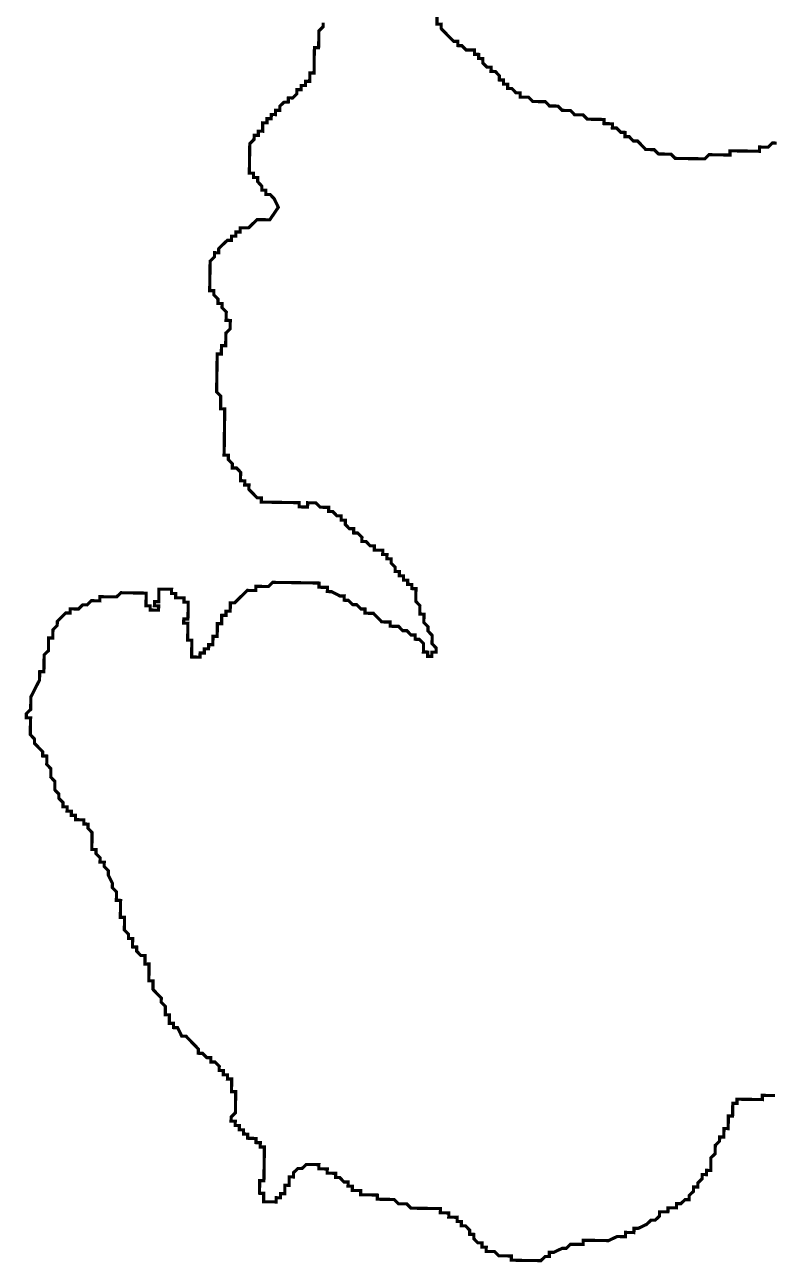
# Model space of a CAD drawing. Header units: metres. Extents: x 257673 to 289848, y 2129691 to 2228029.
# Drawn here: x 267513 to 268217, y 2144899 to 2146067 of the extents above; entities that cross this region are included whole.
import ezdxf

# ---------------------------------------------------------------- set-up
doc = ezdxf.new("R2010")
doc.units = ezdxf.units.M
doc.header["$MEASUREMENT"] = 0
doc.layers.add('HAZARDS LINE', color=1, linetype='Continuous')

msp = doc.modelspace()

# ---------------------------------------------------------------- linework, layer by layer
at = {"layer": 'HAZARDS LINE', "lineweight": 18}
for points in [[(268222.5, 2145955.1, 2.98, 2.98, 0), (268218.5, 2145955.2, 2.98, 2.98, 0), (268214.5, 2145951.3, 2.98, 2.98, 0), (268210.5, 2145951.3, 2.98, 2.98, 0), (268206.5, 2145951.4, 2.98, 2.98, 0), (268206.4, 2145947.4, 2.98, 2.98, 0), (268202.5, 2145947.5, 2.98, 2.98, 0), (268198.5, 2145947.5, 2.98, 2.98, 0), (268194.5, 2145947.6, 2.98, 2.98, 0), (268190.5, 2145947.7, 2.98, 2.98, 0), (268186.6, 2145947.7, 2.98, 2.98, 0), (268182.6, 2145947.8, 2.98, 2.98, 0), (268178.6, 2145947.8, 2.98, 2.98, 0), (268178.6, 2145943.9, 2.98, 2.98, 0), (268174.6, 2145943.9, 2.98, 2.98, 0), (268170.6, 2145944, 2.98, 2.98, 0), (268166.6, 2145944, 2.98, 2.98, 0), (268162.7, 2145944.1, 2.98, 2.98, 0), (268158.7, 2145944.2, 2.98, 2.98, 0), (268154.7, 2145940.2, 2.98, 2.98, 0), (268150.7, 2145940.3, 2.98, 2.98, 0), (268146.7, 2145940.4, 2.98, 2.98, 0), (268142.7, 2145940.4, 2.98, 2.98, 0), (268138.8, 2145940.5, 2.98, 2.98, 0), (268134.8, 2145940.5, 2.98, 2.98, 0), (268130.8, 2145940.6, 2.98, 2.98, 0), (268126.8, 2145940.7, 2.98, 2.98, 0), (268122.9, 2145944.7, 2.98, 2.98, 0), (268118.9, 2145944.7, 2.98, 2.98, 0), (268115, 2145944.8, 2.98, 2.98, 0), (268111, 2145944.9, 2.98, 2.98, 0), (268107.1, 2145948.9, 2.98, 2.98, 0), (268103.1, 2145949, 2.98, 2.98, 0), (268099.1, 2145949, 2.98, 2.98, 0), (268095.2, 2145953.1, 2.98, 2.98, 0), (268091.3, 2145957.1, 2.98, 2.98, 0), (268087.3, 2145957.1, 2.98, 2.98, 0), (268083.4, 2145961.2, 2.98, 2.98, 0), (268079.4, 2145961.2, 2.98, 2.98, 0), (268079.5, 2145965.2, 2.98, 2.98, 0), (268075.5, 2145965.3, 2.98, 2.98, 0), (268071.6, 2145969.3, 2.98, 2.98, 0), (268067.6, 2145969.4, 2.98, 2.98, 0), (268067.7, 2145973.3, 2.98, 2.98, 0), (268063.7, 2145973.4, 2.98, 2.98, 0), (268059.7, 2145973.5, 2.98, 2.98, 0), (268059.8, 2145977.4, 2.98, 2.98, 0), (268055.8, 2145977.5, 2.98, 2.98, 0), (268051.8, 2145977.6, 2.98, 2.98, 0), (268047.9, 2145977.6, 2.98, 2.98, 0), (268043.9, 2145977.7, 2.98, 2.98, 0), (268040, 2145981.7, 2.98, 2.98, 0), (268036, 2145981.8, 2.98, 2.98, 0), (268032, 2145981.8, 2.98, 2.98, 0), (268028.1, 2145985.9, 2.98, 2.98, 0), (268024.1, 2145985.9, 2.98, 2.98, 0), (268020.2, 2145986, 2.98, 2.98, 0), (268016.2, 2145990, 2.98, 2.98, 0), (268012.3, 2145990.1, 2.98, 2.98, 0), (268008.3, 2145990.1, 2.98, 2.98, 0), (268004.4, 2145994.2, 2.98, 2.98, 0), (268000.4, 2145994.2, 2.98, 2.98, 0), (267996.4, 2145994.3, 2.98, 2.98, 0), (267992.5, 2145994.3, 2.98, 2.98, 0), (267988.5, 2145998.4, 2.98, 2.98, 0), (267984.6, 2145998.4, 2.98, 2.98, 0), (267980.6, 2145998.5, 2.98, 2.98, 0), (267980.6, 2146002.5, 2.98, 2.98, 0), (267976.7, 2146002.5, 2.98, 2.98, 0), (267972.8, 2146006.6, 2.98, 2.98, 0), (267968.8, 2146006.6, 2.98, 2.98, 0), (267968.8, 2146010.6, 2.98, 2.98, 0), (267964.9, 2146010.7, 2.98, 2.98, 0), (267964.9, 2146014.6, 2.98, 2.98, 0), (267960.9, 2146014.7, 2.98, 2.98, 0), (267961, 2146018.7, 2.98, 2.98, 0), (267957.1, 2146022.7, 2.98, 2.98, 0), (267953.1, 2146022.8, 2.98, 2.98, 0), (267953.2, 2146026.7, 2.98, 2.98, 0), (267949.2, 2146026.8, 2.98, 2.98, 0), (267945.3, 2146030.8, 2.98, 2.98, 0), (267945.3, 2146034.8, 2.98, 2.98, 0), (267941.4, 2146034.9, 2.98, 2.98, 0), (267941.4, 2146038.8, 2.98, 2.98, 0), (267937.5, 2146038.9, 2.98, 2.98, 0), (267937.5, 2146042.9, 2.98, 2.98, 0), (267933.5, 2146042.9, 2.98, 2.98, 0), (267929.6, 2146043, 2.98, 2.98, 0), (267925.6, 2146047, 2.98, 2.98, 0), (267921.7, 2146047.1, 2.98, 2.98, 0), (267921.7, 2146051.1, 2.98, 2.98, 0), (267917.8, 2146051.1, 2.98, 2.98, 0), (267913.8, 2146055.2, 2.98, 2.98, 0), (267909.9, 2146059.2, 2.98, 2.98, 0), (267906, 2146063.2, 2.98, 2.98, 0), (267906.1, 2146067.2, 2.98, 2.98, 0), (267902.1, 2146067.3, 2.98, 2.98, 0), (267902.2, 2146075.2, 2.98, 2.98, 0)], [(267794.8, 2146068.8, 2.98, 2.98, 0), (267794.7, 2146064.9, 2.98, 2.98, 0), (267790.7, 2146061, 2.98, 2.98, 0), (267790.6, 2146057, 2.98, 2.98, 0), (267790.6, 2146053, 2.98, 2.98, 0), (267790.5, 2146049, 2.98, 2.98, 0), (267790.4, 2146045.1, 2.98, 2.98, 0), (267786.5, 2146045.1, 2.98, 2.98, 0), (267786.4, 2146041.1, 2.98, 2.98, 0), (267786.3, 2146037.2, 2.98, 2.98, 0), (267786.3, 2146033.2, 2.98, 2.98, 0), (267786.2, 2146029.2, 2.98, 2.98, 0), (267786.2, 2146025.2, 2.98, 2.98, 0), (267786.1, 2146021.3, 2.98, 2.98, 0), (267782.1, 2146021.3, 2.98, 2.98, 0), (267782.1, 2146017.3, 2.98, 2.98, 0), (267782, 2146013.4, 2.98, 2.98, 0), (267778, 2146013.4, 2.98, 2.98, 0), (267778, 2146009.5, 2.98, 2.98, 0), (267774, 2146009.5, 2.98, 2.98, 0), (267774, 2146005.5, 2.98, 2.98, 0), (267770, 2146005.6, 2.98, 2.98, 0), (267769.9, 2146001.6, 2.98, 2.98, 0), (267765.9, 2145997.7, 2.98, 2.98, 0), (267761.9, 2145997.8, 2.98, 2.98, 0), (267761.8, 2145993.8, 2.98, 2.98, 0), (267757.9, 2145993.8, 2.98, 2.98, 0), (267753.8, 2145989.9, 2.98, 2.98, 0), (267753.8, 2145986, 2.98, 2.98, 0), (267749.8, 2145986, 2.98, 2.98, 0), (267749.7, 2145982, 2.98, 2.98, 0), (267745.8, 2145982.1, 2.98, 2.98, 0), (267745.7, 2145978.1, 2.98, 2.98, 0), (267741.7, 2145978.2, 2.98, 2.98, 0), (267741.7, 2145974.2, 2.98, 2.98, 0), (267737.7, 2145974.3, 2.98, 2.98, 0), (267737.6, 2145966.3, 2.98, 2.98, 0), (267733.6, 2145966.4, 2.98, 2.98, 0), (267733.6, 2145962.4, 2.98, 2.98, 0), (267729.6, 2145962.5, 2.98, 2.98, 0), (267729.5, 2145958.5, 2.98, 2.98, 0), (267725.5, 2145954.6, 2.98, 2.98, 0), (267725.4, 2145950.6, 2.98, 2.98, 0), (267725.4, 2145946.6, 2.98, 2.98, 0), (267725.3, 2145942.6, 2.98, 2.98, 0), (267725.2, 2145938.7, 2.98, 2.98, 0), (267725.2, 2145934.7, 2.98, 2.98, 0), (267725.1, 2145930.7, 2.98, 2.98, 0), (267725.1, 2145926.7, 2.98, 2.98, 0), (267729, 2145926.7, 2.98, 2.98, 0), (267729, 2145922.7, 2.98, 2.98, 0), (267733, 2145922.6, 2.98, 2.98, 0), (267732.9, 2145918.7, 2.98, 2.98, 0), (267736.8, 2145914.6, 2.98, 2.98, 0), (267736.8, 2145910.7, 2.98, 2.98, 0), (267740.7, 2145910.6, 2.98, 2.98, 0), (267740.7, 2145906.6, 2.98, 2.98, 0), (267744.7, 2145906.6, 2.98, 2.98, 0), (267748.6, 2145902.5, 2.98, 2.98, 0), (267752.4, 2145894.5, 2.98, 2.98, 0), (267744.3, 2145882.7, 2.98, 2.98, 0), (267740.3, 2145882.8, 2.98, 2.98, 0), (267736.3, 2145882.8, 2.98, 2.98, 0), (267732.4, 2145882.9, 2.98, 2.98, 0), (267728.3, 2145879, 2.98, 2.98, 0), (267724.3, 2145875.1, 2.98, 2.98, 0), (267720.3, 2145875.1, 2.98, 2.98, 0), (267716.4, 2145875.2, 2.98, 2.98, 0), (267716.3, 2145871.2, 2.98, 2.98, 0), (267712.3, 2145871.3, 2.98, 2.98, 0), (267712.3, 2145867.3, 2.98, 2.98, 0), (267708.3, 2145867.3, 2.98, 2.98, 0), (267708.2, 2145863.4, 2.98, 2.98, 0), (267704.3, 2145863.4, 2.98, 2.98, 0), (267700.2, 2145859.5, 2.98, 2.98, 0), (267696.2, 2145855.6, 2.98, 2.98, 0), (267696.1, 2145851.6, 2.98, 2.98, 0), (267692.2, 2145851.7, 2.98, 2.98, 0), (267692.1, 2145847.7, 2.98, 2.98, 0), (267688.1, 2145843.8, 2.98, 2.98, 0), (267688, 2145839.8, 2.98, 2.98, 0), (267687.9, 2145835.8, 2.98, 2.98, 0), (267687.9, 2145831.9, 2.98, 2.98, 0), (267687.8, 2145827.9, 2.98, 2.98, 0), (267687.8, 2145823.9, 2.98, 2.98, 0), (267687.7, 2145819.9, 2.98, 2.98, 0), (267687.6, 2145815.9, 2.98, 2.98, 0), (267691.6, 2145815.9, 2.98, 2.98, 0), (267691.6, 2145811.9, 2.98, 2.98, 0), (267695.5, 2145807.9, 2.98, 2.98, 0), (267695.4, 2145803.9, 2.98, 2.98, 0), (267699.4, 2145803.8, 2.98, 2.98, 0), (267699.3, 2145799.9, 2.98, 2.98, 0), (267703.3, 2145795.8, 2.98, 2.98, 0), (267703.2, 2145791.9, 2.98, 2.98, 0), (267703.1, 2145787.9, 2.98, 2.98, 0), (267707.1, 2145787.8, 2.98, 2.98, 0), (267707, 2145783.8, 2.98, 2.98, 0), (267707, 2145779.9, 2.98, 2.98, 0), (267703, 2145776, 2.98, 2.98, 0), (267702.9, 2145772, 2.98, 2.98, 0), (267702.8, 2145768, 2.98, 2.98, 0), (267702.8, 2145764, 2.98, 2.98, 0), (267698.8, 2145764.1, 2.98, 2.98, 0), (267698.7, 2145760.1, 2.98, 2.98, 0), (267698.7, 2145756.1, 2.98, 2.98, 0), (267694.7, 2145756.2, 2.98, 2.98, 0), (267694.7, 2145752.2, 2.98, 2.98, 0), (267694.6, 2145748.2, 2.98, 2.98, 0), (267694.5, 2145744.3, 2.98, 2.98, 0), (267694.5, 2145740.3, 2.98, 2.98, 0), (267694.4, 2145736.3, 2.98, 2.98, 0), (267694.4, 2145732.3, 2.98, 2.98, 0), (267694.3, 2145728.4, 2.98, 2.98, 0), (267694.2, 2145724.4, 2.98, 2.98, 0), (267694.2, 2145720.4, 2.98, 2.98, 0), (267698.1, 2145716.4, 2.98, 2.98, 0), (267698, 2145712.4, 2.98, 2.98, 0), (267698, 2145708.4, 2.98, 2.98, 0), (267697.9, 2145704.5, 2.98, 2.98, 0), (267701.9, 2145704.4, 2.98, 2.98, 0), (267701.8, 2145700.4, 2.98, 2.98, 0), (267701.8, 2145696.4, 2.98, 2.98, 0), (267701.7, 2145692.5, 2.98, 2.98, 0), (267701.7, 2145688.5, 2.98, 2.98, 0), (267701.6, 2145684.5, 2.98, 2.98, 0), (267701.5, 2145680.5, 2.98, 2.98, 0), (267701.5, 2145676.6, 2.98, 2.98, 0), (267701.4, 2145672.6, 2.98, 2.98, 0), (267701.4, 2145668.6, 2.98, 2.98, 0), (267701.3, 2145664.6, 2.98, 2.98, 0), (267701.2, 2145660.7, 2.98, 2.98, 0), (267705.2, 2145660.6, 2.98, 2.98, 0), (267705.2, 2145656.6, 2.98, 2.98, 0), (267709.1, 2145652.6, 2.98, 2.98, 0), (267709, 2145648.6, 2.98, 2.98, 0), (267713, 2145648.6, 2.98, 2.98, 0), (267716.9, 2145644.5, 2.98, 2.98, 0), (267716.8, 2145640.6, 2.98, 2.98, 0), (267716.8, 2145636.6, 2.98, 2.98, 0), (267720.8, 2145636.5, 2.98, 2.98, 0), (267720.7, 2145632.5, 2.98, 2.98, 0), (267724.7, 2145632.5, 2.98, 2.98, 0), (267724.6, 2145628.5, 2.98, 2.98, 0), (267728.5, 2145624.5, 2.98, 2.98, 0), (267732.5, 2145620.4, 2.98, 2.98, 0), (267736.4, 2145620.4, 2.98, 2.98, 0), (267736.4, 2145616.4, 2.98, 2.98, 0), (267740.3, 2145616.3, 2.98, 2.98, 0), (267744.3, 2145616.3, 2.98, 2.98, 0), (267748.3, 2145616.2, 2.98, 2.98, 0), (267752.3, 2145616.2, 2.98, 2.98, 0), (267756.2, 2145616.1, 2.98, 2.98, 0), (267760.2, 2145616.1, 2.98, 2.98, 0), (267764.2, 2145616, 2.98, 2.98, 0), (267768.2, 2145615.9, 2.98, 2.98, 0), (267772.1, 2145615.9, 2.98, 2.98, 0), (267772.1, 2145611.9, 2.98, 2.98, 0), (267776.1, 2145611.8, 2.98, 2.98, 0), (267780, 2145611.8, 2.98, 2.98, 0), (267780.1, 2145615.8, 2.98, 2.98, 0), (267784.1, 2145615.7, 2.98, 2.98, 0), (267788, 2145615.6, 2.98, 2.98, 0), (267792, 2145611.6, 2.98, 2.98, 0), (267795.9, 2145611.5, 2.98, 2.98, 0), (267799.9, 2145611.5, 2.98, 2.98, 0), (267799.9, 2145607.5, 2.98, 2.98, 0), (267803.8, 2145607.5, 2.98, 2.98, 0), (267807.7, 2145603.4, 2.98, 2.98, 0), (267811.7, 2145603.4, 2.98, 2.98, 0), (267811.7, 2145599.4, 2.98, 2.98, 0), (267815.6, 2145599.3, 2.98, 2.98, 0), (267815.6, 2145595.3, 2.98, 2.98, 0), (267819.5, 2145591.3, 2.98, 2.98, 0), (267823.5, 2145591.3, 2.98, 2.98, 0), (267823.4, 2145587.3, 2.98, 2.98, 0), (267827.4, 2145587.2, 2.98, 2.98, 0), (267831.3, 2145583.2, 2.98, 2.98, 0), (267831.2, 2145579.2, 2.98, 2.98, 0), (267835.2, 2145579.2, 2.98, 2.98, 0), (267839.1, 2145575.1, 2.98, 2.98, 0), (267843.1, 2145575.1, 2.98, 2.98, 0), (267843, 2145571.1, 2.98, 2.98, 0), (267847, 2145571, 2.98, 2.98, 0), (267851, 2145571, 2.98, 2.98, 0), (267850.9, 2145567, 2.98, 2.98, 0), (267854.9, 2145566.9, 2.98, 2.98, 0), (267854.8, 2145563, 2.98, 2.98, 0), (267858.8, 2145562.9, 2.98, 2.98, 0), (267858.8, 2145558.9, 2.98, 2.98, 0), (267862.7, 2145554.9, 2.98, 2.98, 0), (267862.6, 2145550.9, 2.98, 2.98, 0), (267866.6, 2145550.8, 2.98, 2.98, 0), (267866.5, 2145546.9, 2.98, 2.98, 0), (267870.5, 2145546.8, 2.98, 2.98, 0), (267870.5, 2145542.8, 2.98, 2.98, 0), (267874.4, 2145542.8, 2.98, 2.98, 0), (267874.4, 2145538.8, 2.98, 2.98, 0), (267878.3, 2145538.7, 2.98, 2.98, 0), (267878.3, 2145534.8, 2.98, 2.98, 0), (267882.3, 2145534.7, 2.98, 2.98, 0), (267882.2, 2145530.7, 2.98, 2.98, 0), (267882.1, 2145526.8, 2.98, 2.98, 0), (267882.1, 2145522.8, 2.98, 2.98, 0), (267886, 2145518.8, 2.98, 2.98, 0), (267885.9, 2145514.8, 2.98, 2.98, 0), (267885.9, 2145510.8, 2.98, 2.98, 0), (267889.9, 2145510.7, 2.98, 2.98, 0), (267889.8, 2145506.8, 2.98, 2.98, 0), (267889.7, 2145502.8, 2.98, 2.98, 0), (267893.7, 2145498.8, 2.98, 2.98, 0), (267893.6, 2145494.8, 2.98, 2.98, 0), (267897.5, 2145490.7, 2.98, 2.98, 0), (267897.5, 2145486.8, 2.98, 2.98, 0), (267897.4, 2145482.8, 2.98, 2.98, 0), (267901.3, 2145478.8, 2.98, 2.98, 0), (267901.3, 2145474.8, 2.98, 2.98, 0), (267897.3, 2145474.8, 2.98, 2.98, 0), (267897.2, 2145470.9, 2.98, 2.98, 0), (267893.2, 2145470.9, 2.98, 2.98, 0), (267893.3, 2145474.9, 2.98, 2.98, 0), (267889.3, 2145475, 2.98, 2.98, 0), (267889.4, 2145478.9, 2.98, 2.98, 0), (267889.4, 2145482.9, 2.98, 2.98, 0), (267885.5, 2145486.9, 2.98, 2.98, 0), (267881.6, 2145487, 2.98, 2.98, 0), (267881.6, 2145491, 2.98, 2.98, 0), (267877.6, 2145491, 2.98, 2.98, 0), (267873.7, 2145495.1, 2.98, 2.98, 0), (267869.7, 2145495.1, 2.98, 2.98, 0), (267865.8, 2145499.2, 2.98, 2.98, 0), (267861.9, 2145499.2, 2.98, 2.98, 0), (267857.9, 2145499.3, 2.98, 2.98, 0), (267857.9, 2145503.3, 2.98, 2.98, 0), (267854, 2145503.3, 2.98, 2.98, 0), (267850, 2145503.4, 2.98, 2.98, 0), (267846.1, 2145507.4, 2.98, 2.98, 0), (267842.2, 2145511.4, 2.98, 2.98, 0), (267838.2, 2145511.5, 2.98, 2.98, 0), (267834.2, 2145511.6, 2.98, 2.98, 0), (267834.3, 2145515.5, 2.98, 2.98, 0), (267830.3, 2145515.6, 2.98, 2.98, 0), (267826.4, 2145519.6, 2.98, 2.98, 0), (267822.4, 2145519.7, 2.98, 2.98, 0), (267818.5, 2145523.7, 2.98, 2.98, 0), (267814.5, 2145523.8, 2.98, 2.98, 0), (267814.6, 2145527.8, 2.98, 2.98, 0), (267810.6, 2145527.8, 2.98, 2.98, 0), (267802.7, 2145531.9, 2.98, 2.98, 0), (267798.7, 2145532, 2.98, 2.98, 0), (267798.8, 2145536, 2.98, 2.98, 0), (267794.8, 2145536, 2.98, 2.98, 0), (267790.8, 2145536.1, 2.98, 2.98, 0), (267790.9, 2145540, 2.98, 2.98, 0), (267786.9, 2145540.1, 2.98, 2.98, 0), (267782.9, 2145540.2, 2.98, 2.98, 0), (267779, 2145540.2, 2.98, 2.98, 0), (267775, 2145540.3, 2.98, 2.98, 0), (267767, 2145540.4, 2.98, 2.98, 0), (267763.1, 2145540.5, 2.98, 2.98, 0), (267759.1, 2145540.5, 2.98, 2.98, 0), (267755.1, 2145540.6, 2.98, 2.98, 0), (267751.1, 2145540.6, 2.98, 2.98, 0), (267747.2, 2145540.7, 2.98, 2.98, 0), (267743.1, 2145536.8, 2.98, 2.98, 0), (267739.2, 2145536.8, 2.98, 2.98, 0), (267735.2, 2145536.9, 2.98, 2.98, 0), (267731.2, 2145537, 2.98, 2.98, 0), (267731.2, 2145533, 2.98, 2.98, 0), (267727.2, 2145533, 2.98, 2.98, 0), (267723.2, 2145533.1, 2.98, 2.98, 0), (267719.2, 2145529.2, 2.98, 2.98, 0), (267715.1, 2145525.3, 2.98, 2.98, 0), (267711.1, 2145521.3, 2.98, 2.98, 0), (267707.1, 2145521.4, 2.98, 2.98, 0), (267707.1, 2145517.4, 2.98, 2.98, 0), (267707, 2145513.5, 2.98, 2.98, 0), (267703, 2145513.5, 2.98, 2.98, 0), (267703, 2145509.5, 2.98, 2.98, 0), (267699, 2145509.6, 2.98, 2.98, 0), (267698.9, 2145505.6, 2.98, 2.98, 0), (267698.9, 2145501.6, 2.98, 2.98, 0), (267694.9, 2145501.7, 2.98, 2.98, 0), (267694.9, 2145497.7, 2.98, 2.98, 0), (267694.8, 2145493.8, 2.98, 2.98, 0), (267694.7, 2145489.8, 2.98, 2.98, 0), (267690.8, 2145489.8, 2.98, 2.98, 0), (267690.7, 2145485.9, 2.98, 2.98, 0), (267690.6, 2145481.9, 2.98, 2.98, 0), (267686.7, 2145481.9, 2.98, 2.98, 0), (267686.6, 2145478, 2.98, 2.98, 0), (267682.6, 2145478, 2.98, 2.98, 0), (267682.6, 2145474.1, 2.98, 2.98, 0), (267678.6, 2145474.1, 2.98, 2.98, 0), (267678.5, 2145470.1, 2.98, 2.98, 0), (267674.6, 2145470.2, 2.98, 2.98, 0), (267670.6, 2145470.3, 2.98, 2.98, 0), (267670.6, 2145474.2, 2.98, 2.98, 0), (267670.7, 2145478.2, 2.98, 2.98, 0), (267670.8, 2145482.2, 2.98, 2.98, 0), (267670.8, 2145486.2, 2.98, 2.98, 0), (267666.8, 2145486.2, 2.98, 2.98, 0), (267666.9, 2145490.2, 2.98, 2.98, 0), (267667, 2145494.2, 2.98, 2.98, 0), (267667, 2145498.1, 2.98, 2.98, 0), (267667.1, 2145502.1, 2.98, 2.98, 0), (267663.1, 2145502.2, 2.98, 2.98, 0), (267663.2, 2145506.2, 2.98, 2.98, 0), (267667.1, 2145506.1, 2.98, 2.98, 0), (267667.2, 2145510.1, 2.98, 2.98, 0), (267667.3, 2145514, 2.98, 2.98, 0), (267667.3, 2145518, 2.98, 2.98, 0), (267667.4, 2145522, 2.98, 2.98, 0), (267663.4, 2145522.1, 2.98, 2.98, 0), (267663.5, 2145526, 2.98, 2.98, 0), (267659.5, 2145526.1, 2.98, 2.98, 0), (267655.5, 2145526.1, 2.98, 2.98, 0), (267655.6, 2145530.1, 2.98, 2.98, 0), (267651.6, 2145530.2, 2.98, 2.98, 0), (267651.7, 2145534.2, 2.98, 2.98, 0), (267647.7, 2145534.2, 2.98, 2.98, 0), (267643.7, 2145534.3, 2.98, 2.98, 0), (267639.7, 2145534.3, 2.98, 2.98, 0), (267639.7, 2145530.4, 2.98, 2.98, 0), (267639.6, 2145526.4, 2.98, 2.98, 0), (267639.6, 2145522.4, 2.98, 2.98, 0), (267635.6, 2145522.5, 2.98, 2.98, 0), (267635.5, 2145518.5, 2.98, 2.98, 0), (267639.5, 2145518.4, 2.98, 2.98, 0), (267639.4, 2145514.5, 2.98, 2.98, 0), (267635.5, 2145514.5, 2.98, 2.98, 0), (267631.5, 2145514.6, 2.98, 2.98, 0), (267631.5, 2145518.5, 2.98, 2.98, 0), (267627.6, 2145518.6, 2.98, 2.98, 0), (267627.6, 2145522.6, 2.98, 2.98, 0), (267627.7, 2145526.6, 2.98, 2.98, 0), (267627.7, 2145530.5, 2.98, 2.98, 0), (267623.8, 2145530.6, 2.98, 2.98, 0), (267619.8, 2145530.7, 2.98, 2.98, 0), (267615.8, 2145530.7, 2.98, 2.98, 0), (267611.8, 2145530.8, 2.98, 2.98, 0), (267607.9, 2145530.8, 2.98, 2.98, 0), (267603.9, 2145530.9, 2.98, 2.98, 0), (267599.9, 2145527, 2.98, 2.98, 0), (267595.9, 2145527, 2.98, 2.98, 0), (267591.9, 2145527.1, 2.98, 2.98, 0), (267587.9, 2145527.1, 2.98, 2.98, 0), (267584, 2145527.2, 2.98, 2.98, 0), (267583.9, 2145523.2, 2.98, 2.98, 0), (267579.9, 2145523.3, 2.98, 2.98, 0), (267576, 2145523.4, 2.98, 2.98, 0), (267571.9, 2145519.4, 2.98, 2.98, 0), (267567.9, 2145519.5, 2.98, 2.98, 0), (267563.9, 2145515.6, 2.98, 2.98, 0), (267559.9, 2145515.6, 2.98, 2.98, 0), (267556, 2145515.7, 2.98, 2.98, 0), (267555.9, 2145511.7, 2.98, 2.98, 0), (267551.9, 2145511.8, 2.98, 2.98, 0), (267547.9, 2145507.9, 2.98, 2.98, 0), (267543.9, 2145503.9, 2.98, 2.98, 0), (267543.8, 2145500, 2.98, 2.98, 0), (267539.8, 2145496.1, 2.98, 2.98, 0), (267539.7, 2145492.1, 2.98, 2.98, 0), (267539.7, 2145488.1, 2.98, 2.98, 0), (267535.7, 2145488.2, 2.98, 2.98, 0), (267535.6, 2145484.2, 2.98, 2.98, 0), (267535.6, 2145480.2, 2.98, 2.98, 0), (267535.5, 2145476.2, 2.98, 2.98, 0), (267531.5, 2145472.3, 2.98, 2.98, 0), (267531.4, 2145468.3, 2.98, 2.98, 0), (267531.3, 2145464.4, 2.98, 2.98, 0), (267531.3, 2145460.4, 2.98, 2.98, 0), (267531.2, 2145456.4, 2.98, 2.98, 0), (267527.3, 2145456.5, 2.98, 2.98, 0), (267527.2, 2145452.5, 2.98, 2.98, 0), (267527.1, 2145448.5, 2.98, 2.98, 0), (267519, 2145432.7, 2.98, 2.98, 0), (267518.9, 2145428.8, 2.98, 2.98, 0), (267518.8, 2145424.8, 2.98, 2.98, 0), (267518.8, 2145420.8, 2.98, 2.98, 0), (267514.7, 2145416.9, 2.98, 2.98, 0), (267514.7, 2145412.9, 2.98, 2.98, 0), (267518.7, 2145412.9, 2.98, 2.98, 0), (267518.6, 2145408.9, 2.98, 2.98, 0), (267518.5, 2145404.9, 2.98, 2.98, 0), (267518.5, 2145400.9, 2.98, 2.98, 0), (267518.4, 2145397, 2.98, 2.98, 0), (267522.3, 2145392.9, 2.98, 2.98, 0), (267522.3, 2145388.9, 2.98, 2.98, 0), (267526.2, 2145384.9, 2.98, 2.98, 0), (267530.1, 2145380.9, 2.98, 2.98, 0), (267530.1, 2145376.9, 2.98, 2.98, 0), (267534, 2145376.8, 2.98, 2.98, 0), (267534, 2145372.9, 2.98, 2.98, 0), (267533.9, 2145368.9, 2.98, 2.98, 0), (267537.8, 2145364.9, 2.98, 2.98, 0), (267537.8, 2145360.9, 2.98, 2.98, 0), (267537.7, 2145356.9, 2.98, 2.98, 0), (267541.6, 2145352.9, 2.98, 2.98, 0), (267541.6, 2145348.9, 2.98, 2.98, 0), (267541.5, 2145344.9, 2.98, 2.98, 0), (267545.4, 2145340.9, 2.98, 2.98, 0), (267545.4, 2145336.9, 2.98, 2.98, 0), (267549.3, 2145332.9, 2.98, 2.98, 0), (267549.2, 2145328.9, 2.98, 2.98, 0), (267553.2, 2145328.8, 2.98, 2.98, 0), (267553.1, 2145324.9, 2.98, 2.98, 0), (267557.1, 2145324.8, 2.98, 2.98, 0), (267557, 2145320.8, 2.98, 2.98, 0), (267561, 2145320.8, 2.98, 2.98, 0), (267561, 2145316.8, 2.98, 2.98, 0), (267564.9, 2145316.7, 2.98, 2.98, 0), (267568.9, 2145316.7, 2.98, 2.98, 0), (267568.9, 2145312.7, 2.98, 2.98, 0), (267572.8, 2145312.6, 2.98, 2.98, 0), (267572.8, 2145308.7, 2.98, 2.98, 0), (267576.7, 2145304.6, 2.98, 2.98, 0), (267576.6, 2145300.7, 2.98, 2.98, 0), (267576.6, 2145296.7, 2.98, 2.98, 0), (267576.5, 2145292.7, 2.98, 2.98, 0), (267576.5, 2145288.7, 2.98, 2.98, 0), (267580.4, 2145288.7, 2.98, 2.98, 0), (267580.4, 2145284.7, 2.98, 2.98, 0), (267584.3, 2145280.7, 2.98, 2.98, 0), (267584.2, 2145276.7, 2.98, 2.98, 0), (267588.2, 2145276.6, 2.98, 2.98, 0), (267588.1, 2145272.7, 2.98, 2.98, 0), (267592.1, 2145268.6, 2.98, 2.98, 0), (267592, 2145264.6, 2.98, 2.98, 0), (267595.9, 2145256.6, 2.98, 2.98, 0), (267595.8, 2145252.7, 2.98, 2.98, 0), (267599.7, 2145248.6, 2.98, 2.98, 0), (267599.7, 2145244.7, 2.98, 2.98, 0), (267599.6, 2145240.7, 2.98, 2.98, 0), (267603.6, 2145240.6, 2.98, 2.98, 0), (267603.5, 2145236.6, 2.98, 2.98, 0), (267603.5, 2145232.7, 2.98, 2.98, 0), (267603.4, 2145228.7, 2.98, 2.98, 0), (267603.3, 2145224.7, 2.98, 2.98, 0), (267607.3, 2145224.7, 2.98, 2.98, 0), (267607.2, 2145220.7, 2.98, 2.98, 0), (267607.2, 2145216.7, 2.98, 2.98, 0), (267607.1, 2145212.7, 2.98, 2.98, 0), (267611, 2145208.7, 2.98, 2.98, 0), (267611, 2145204.7, 2.98, 2.98, 0), (267615, 2145204.7, 2.98, 2.98, 0), (267614.8, 2145196.7, 2.98, 2.98, 0), (267618.8, 2145196.6, 2.98, 2.98, 0), (267618.8, 2145192.7, 2.98, 2.98, 0), (267622.7, 2145188.6, 2.98, 2.98, 0), (267626.7, 2145188.6, 2.98, 2.98, 0), (267626.6, 2145184.6, 2.98, 2.98, 0), (267626.5, 2145180.6, 2.98, 2.98, 0), (267630.5, 2145180.6, 2.98, 2.98, 0), (267630.4, 2145176.6, 2.98, 2.98, 0), (267630.4, 2145172.6, 2.98, 2.98, 0), (267630.3, 2145168.6, 2.98, 2.98, 0), (267630.3, 2145164.7, 2.98, 2.98, 0), (267634.2, 2145164.6, 2.98, 2.98, 0), (267634.2, 2145160.6, 2.98, 2.98, 0), (267634.1, 2145156.7, 2.98, 2.98, 0), (267638, 2145152.6, 2.98, 2.98, 0), (267642, 2145148.6, 2.98, 2.98, 0), (267641.9, 2145144.6, 2.98, 2.98, 0), (267645.8, 2145140.6, 2.98, 2.98, 0), (267645.8, 2145136.6, 2.98, 2.98, 0), (267645.7, 2145132.6, 2.98, 2.98, 0), (267649.7, 2145132.6, 2.98, 2.98, 0), (267649.6, 2145128.6, 2.98, 2.98, 0), (267649.6, 2145124.6, 2.98, 2.98, 0), (267653.5, 2145124.6, 2.98, 2.98, 0), (267653.5, 2145120.6, 2.98, 2.98, 0), (267657.4, 2145120.5, 2.98, 2.98, 0), (267661.3, 2145112.5, 2.98, 2.98, 0), (267665.3, 2145112.5, 2.98, 2.98, 0), (267669.2, 2145108.4, 2.98, 2.98, 0), (267673.1, 2145104.4, 2.98, 2.98, 0), (267677, 2145100.4, 2.98, 2.98, 0), (267677, 2145096.4, 2.98, 2.98, 0), (267680.9, 2145096.3, 2.98, 2.98, 0), (267684.9, 2145092.3, 2.98, 2.98, 0), (267688.8, 2145092.2, 2.98, 2.98, 0), (267688.8, 2145088.2, 2.98, 2.98, 0), (267692.7, 2145088.2, 2.98, 2.98, 0), (267696.7, 2145084.2, 2.98, 2.98, 0), (267696.6, 2145080.2, 2.98, 2.98, 0), (267700.6, 2145080.1, 2.98, 2.98, 0), (267700.5, 2145076.1, 2.98, 2.98, 0), (267704.5, 2145076.1, 2.98, 2.98, 0), (267704.4, 2145072.1, 2.98, 2.98, 0), (267708.4, 2145072.1, 2.98, 2.98, 0), (267708.4, 2145068.1, 2.98, 2.98, 0), (267708.3, 2145064.1, 2.98, 2.98, 0), (267708.2, 2145060.1, 2.98, 2.98, 0), (267712.2, 2145060.1, 2.98, 2.98, 0), (267712.2, 2145056.1, 2.98, 2.98, 0), (267712.1, 2145052.1, 2.98, 2.98, 0), (267712, 2145048.1, 2.98, 2.98, 0), (267712, 2145044.2, 2.98, 2.98, 0), (267711.9, 2145040.2, 2.98, 2.98, 0), (267707.9, 2145036.3, 2.98, 2.98, 0), (267707.8, 2145032.3, 2.98, 2.98, 0), (267711.8, 2145032.2, 2.98, 2.98, 0), (267711.7, 2145028.3, 2.98, 2.98, 0), (267715.7, 2145028.2, 2.98, 2.98, 0), (267715.7, 2145024.2, 2.98, 2.98, 0), (267719.6, 2145024.2, 2.98, 2.98, 0), (267719.6, 2145020.2, 2.98, 2.98, 0), (267723.5, 2145020.1, 2.98, 2.98, 0), (267723.5, 2145016.2, 2.98, 2.98, 0), (267727.5, 2145016.1, 2.98, 2.98, 0), (267731.4, 2145016, 2.98, 2.98, 0), (267731.4, 2145012.1, 2.98, 2.98, 0), (267735.4, 2145012, 2.98, 2.98, 0), (267735.3, 2145008, 2.98, 2.98, 0), (267739.3, 2145008, 2.98, 2.98, 0), (267739.2, 2145004, 2.98, 2.98, 0), (267739.2, 2145000, 2.98, 2.98, 0), (267739.1, 2144996, 2.98, 2.98, 0), (267739, 2144992.1, 2.98, 2.98, 0), (267739, 2144988.1, 2.98, 2.98, 0), (267738.9, 2144984.1, 2.98, 2.98, 0), (267738.9, 2144980.1, 2.98, 2.98, 0), (267738.8, 2144976.2, 2.98, 2.98, 0), (267734.8, 2144976.2, 2.98, 2.98, 0), (267734.8, 2144972.2, 2.98, 2.98, 0), (267734.7, 2144968.3, 2.98, 2.98, 0), (267734.6, 2144964.3, 2.98, 2.98, 0), (267738.6, 2144964.2, 2.98, 2.98, 0), (267738.6, 2144960.3, 2.98, 2.98, 0), (267738.5, 2144956.3, 2.98, 2.98, 0), (267742.5, 2144956.2, 2.98, 2.98, 0), (267746.5, 2144956.2, 2.98, 2.98, 0), (267750.4, 2144956.1, 2.98, 2.98, 0), (267750.5, 2144960.1, 2.98, 2.98, 0), (267754.5, 2144960, 2.98, 2.98, 0), (267754.5, 2144964, 2.98, 2.98, 0), (267758.5, 2144963.9, 2.98, 2.98, 0), (267758.6, 2144967.9, 2.98, 2.98, 0), (267758.6, 2144971.9, 2.98, 2.98, 0), (267762.6, 2144971.8, 2.98, 2.98, 0), (267762.6, 2144975.8, 2.98, 2.98, 0), (267762.7, 2144979.8, 2.98, 2.98, 0), (267766.7, 2144979.7, 2.98, 2.98, 0), (267766.7, 2144983.7, 2.98, 2.98, 0), (267770.8, 2144987.6, 2.98, 2.98, 0), (267774.7, 2144987.6, 2.98, 2.98, 0), (267778.8, 2144991.5, 2.98, 2.98, 0), (267782.8, 2144991.4, 2.98, 2.98, 0), (267786.7, 2144991.4, 2.98, 2.98, 0), (267790.7, 2144991.3, 2.98, 2.98, 0), (267790.6, 2144987.3, 2.98, 2.98, 0), (267794.6, 2144987.3, 2.98, 2.98, 0), (267798.6, 2144987.2, 2.98, 2.98, 0), (267798.5, 2144983.2, 2.98, 2.98, 0), (267802.5, 2144983.2, 2.98, 2.98, 0), (267806.5, 2144983.1, 2.98, 2.98, 0), (267806.4, 2144979.1, 2.98, 2.98, 0), (267810.4, 2144979.1, 2.98, 2.98, 0), (267814.3, 2144975, 2.98, 2.98, 0), (267818.3, 2144975, 2.98, 2.98, 0), (267818.2, 2144971, 2.98, 2.98, 0), (267822.2, 2144971, 2.98, 2.98, 0), (267822.2, 2144967, 2.98, 2.98, 0), (267826.1, 2144966.9, 2.98, 2.98, 0), (267830.1, 2144966.9, 2.98, 2.98, 0), (267830, 2144962.9, 2.98, 2.98, 0), (267834, 2144962.8, 2.98, 2.98, 0), (267838, 2144962.8, 2.98, 2.98, 0), (267842, 2144962.7, 2.98, 2.98, 0), (267845.9, 2144962.6, 2.98, 2.98, 0), (267845.9, 2144958.7, 2.98, 2.98, 0), (267849.9, 2144958.6, 2.98, 2.98, 0), (267853.8, 2144958.6, 2.98, 2.98, 0), (267861.8, 2144958.4, 2.98, 2.98, 0), (267865.7, 2144954.4, 2.98, 2.98, 0), (267869.7, 2144954.3, 2.98, 2.98, 0), (267873.6, 2144954.3, 2.98, 2.98, 0), (267877.6, 2144950.2, 2.98, 2.98, 0), (267881.5, 2144950.2, 2.98, 2.98, 0), (267885.5, 2144950.1, 2.98, 2.98, 0), (267889.5, 2144950.1, 2.98, 2.98, 0), (267893.5, 2144950, 2.98, 2.98, 0), (267897.4, 2144950, 2.98, 2.98, 0), (267901.4, 2144949.9, 2.98, 2.98, 0), (267905.4, 2144949.8, 2.98, 2.98, 0), (267905.3, 2144945.9, 2.98, 2.98, 0), (267909.3, 2144945.8, 2.98, 2.98, 0), (267913.3, 2144945.7, 2.98, 2.98, 0), (267913.2, 2144941.8, 2.98, 2.98, 0), (267917.2, 2144941.7, 2.98, 2.98, 0), (267921.2, 2144941.6, 2.98, 2.98, 0), (267921.1, 2144937.7, 2.98, 2.98, 0), (267925.1, 2144937.6, 2.98, 2.98, 0), (267925, 2144933.6, 2.98, 2.98, 0), (267929, 2144933.6, 2.98, 2.98, 0), (267932.9, 2144929.5, 2.98, 2.98, 0), (267932.9, 2144925.6, 2.98, 2.98, 0), (267936.8, 2144925.5, 2.98, 2.98, 0), (267936.8, 2144921.5, 2.98, 2.98, 0), (267940.7, 2144917.5, 2.98, 2.98, 0), (267944.7, 2144917.4, 2.98, 2.98, 0), (267944.6, 2144913.5, 2.98, 2.98, 0), (267948.6, 2144913.4, 2.98, 2.98, 0), (267948.5, 2144909.4, 2.98, 2.98, 0), (267952.5, 2144909.4, 2.98, 2.98, 0), (267956.5, 2144909.3, 2.98, 2.98, 0), (267960.4, 2144905.3, 2.98, 2.98, 0), (267964.4, 2144905.2, 2.98, 2.98, 0), (267968.3, 2144905.2, 2.98, 2.98, 0), (267972.3, 2144905.1, 2.98, 2.98, 0), (267972.3, 2144901.1, 2.98, 2.98, 0), (267976.2, 2144901.1, 2.98, 2.98, 0), (267980.2, 2144901, 2.98, 2.98, 0), (267984.2, 2144900.9, 2.98, 2.98, 0), (267988.2, 2144900.9, 2.98, 2.98, 0), (267992.1, 2144900.8, 2.98, 2.98, 0), (267996.1, 2144900.8, 2.98, 2.98, 0), (268000.1, 2144900.7, 2.98, 2.98, 0), (268004.1, 2144904.6, 2.98, 2.98, 0), (268008.1, 2144904.6, 2.98, 2.98, 0), (268008.1, 2144908.5, 2.98, 2.98, 0), (268012.1, 2144908.5, 2.98, 2.98, 0), (268020.1, 2144912.3, 2.98, 2.98, 0), (268024.1, 2144912.3, 2.98, 2.98, 0), (268028.1, 2144916.2, 2.98, 2.98, 0), (268032.1, 2144916.1, 2.98, 2.98, 0), (268036.1, 2144916.1, 2.98, 2.98, 0), (268040.1, 2144916, 2.98, 2.98, 0), (268040.1, 2144920, 2.98, 2.98, 0), (268044.1, 2144919.9, 2.98, 2.98, 0), (268048.1, 2144919.9, 2.98, 2.98, 0), (268052, 2144919.8, 2.98, 2.98, 0), (268056, 2144919.8, 2.98, 2.98, 0), (268060, 2144919.7, 2.98, 2.98, 0), (268064, 2144919.6, 2.98, 2.98, 0), (268072, 2144923.5, 2.98, 2.98, 0), (268076, 2144923.4, 2.98, 2.98, 0), (268079.9, 2144923.4, 2.98, 2.98, 0), (268080, 2144927.4, 2.98, 2.98, 0), (268084, 2144927.3, 2.98, 2.98, 0), (268087.9, 2144927.2, 2.98, 2.98, 0), (268088, 2144931.2, 2.98, 2.98, 0), (268092, 2144931.2, 2.98, 2.98, 0), (268100, 2144935, 2.98, 2.98, 0), (268104, 2144938.9, 2.98, 2.98, 0), (268108, 2144938.9, 2.98, 2.98, 0), (268112, 2144942.8, 2.98, 2.98, 0), (268112.1, 2144946.8, 2.98, 2.98, 0), (268116.1, 2144946.7, 2.98, 2.98, 0), (268120, 2144946.7, 2.98, 2.98, 0), (268120.1, 2144950.6, 2.98, 2.98, 0), (268124.1, 2144950.6, 2.98, 2.98, 0), (268128, 2144950.5, 2.98, 2.98, 0), (268128.1, 2144954.5, 2.98, 2.98, 0), (268132.1, 2144954.4, 2.98, 2.98, 0), (268136.1, 2144958.3, 2.98, 2.98, 0), (268140.1, 2144958.3, 2.98, 2.98, 0), (268140.1, 2144962.3, 2.98, 2.98, 0), (268144.2, 2144966.2, 2.98, 2.98, 0), (268144.2, 2144970.2, 2.98, 2.98, 0), (268148.2, 2144970.1, 2.98, 2.98, 0), (268148.3, 2144974.1, 2.98, 2.98, 0), (268152.3, 2144978, 2.98, 2.98, 0), (268152.4, 2144982, 2.98, 2.98, 0), (268156.3, 2144981.9, 2.98, 2.98, 0), (268156.4, 2144985.9, 2.98, 2.98, 0), (268160.4, 2144985.8, 2.98, 2.98, 0), (268160.4, 2144989.8, 2.98, 2.98, 0), (268160.5, 2144993.8, 2.98, 2.98, 0), (268160.5, 2144997.7, 2.98, 2.98, 0), (268164.6, 2145001.7, 2.98, 2.98, 0), (268164.6, 2145005.6, 2.98, 2.98, 0), (268164.7, 2145009.6, 2.98, 2.98, 0), (268168.7, 2145013.5, 2.98, 2.98, 0), (268168.8, 2145017.5, 2.98, 2.98, 0), (268172.8, 2145017.4, 2.98, 2.98, 0), (268172.8, 2145021.4, 2.98, 2.98, 0), (268172.9, 2145025.4, 2.98, 2.98, 0), (268176.9, 2145025.3, 2.98, 2.98, 0), (268176.9, 2145029.3, 2.98, 2.98, 0), (268177, 2145033.3, 2.98, 2.98, 0), (268177, 2145037.3, 2.98, 2.98, 0), (268181, 2145037.2, 2.98, 2.98, 0), (268181.1, 2145041.2, 2.98, 2.98, 0), (268181.1, 2145045.2, 2.98, 2.98, 0), (268181.2, 2145049.1, 2.98, 2.98, 0), (268185.2, 2145049.1, 2.98, 2.98, 0), (268185.2, 2145053, 2.98, 2.98, 0), (268189.2, 2145053, 2.98, 2.98, 0), (268193.2, 2145052.9, 2.98, 2.98, 0), (268197.1, 2145052.9, 2.98, 2.98, 0), (268201.1, 2145052.8, 2.98, 2.98, 0), (268205.1, 2145052.8, 2.98, 2.98, 0), (268209.1, 2145052.7, 2.98, 2.98, 0), (268209.1, 2145056.7, 2.98, 2.98, 0), (268213.1, 2145056.6, 2.98, 2.98, 0), (268217.1, 2145056.6, 2.98, 2.98, 0), (268221.1, 2145056.5, 2.98, 2.98, 0)]]:
    msp.add_lwpolyline(points, format="xyseb", dxfattribs=at)

doc.saveas('drawing.dxf')
